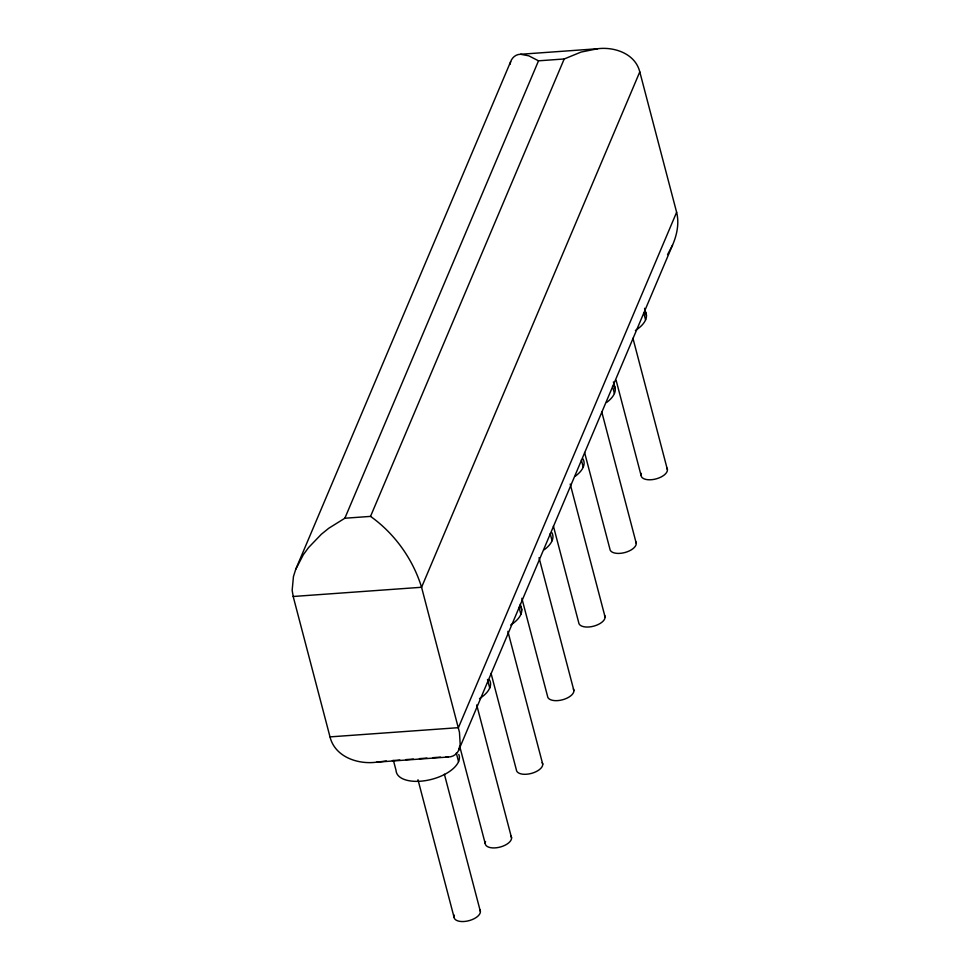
<?xml version="1.0" encoding="UTF-8"?>
<svg xmlns="http://www.w3.org/2000/svg" width="970" height="970" viewBox="0 0 970 970"><rect width="100%" height="100%" fill="white"/><g stroke="black" fill="none" stroke-linecap="round" stroke-linejoin="round"><path stroke-width="1.45" d="M510.074 64.287C510.608 58.927 515.034 54.223 520.575 54.271L597.617 48.742C614.519 46.584 635.289 53.689 639.788 71.877L676.623 212.272C679.388 223.33 676.963 234.958 672.501 245.228L458.628 750.38C456.846 754.514 452.529 757.073 448.067 757.024L376.796 762.141C358.16 764.76 334.917 757.049 330.006 736.885L293.183 596.489L292.164 590.257L293.449 576.556L295.729 569.317L510.644 61.692M458.628 750.38L460.192 744.342L459.465 732.326L421.574 587.274C412.88 559.059 394.608 533.512 370.528 516.392L344.847 518.235L328.794 528.238L321.409 534.203L308.581 547.541L303.355 554.682L295.729 569.317M344.847 518.235L538.52 60.819L564.2 58.976L581.078 52.065L597.617 48.742M370.528 516.392L564.2 58.976M639.788 71.877L421.574 587.274L293.183 596.489M676.623 212.272L458.41 727.67L330.006 736.885M672.501 245.228L667.53 254.637M376.796 762.141L386.339 761.013M392.353 760.577L399.858 760.043M405.872 759.607L413.39 759.073M419.404 758.637L426.921 758.091M432.935 757.667L440.453 757.121M445.994 756.879L448.067 757.024M520.575 54.271L528.808 55.823L538.52 60.819M644.577 308.302L646.444 315.432M643.716 312.728L645.584 319.858M632.949 338.287L667.433 469.722M616.132 380.325L641.037 475.251M613.404 381.938L615.271 389.055M612.543 386.363L614.41 393.48M601.776 411.911L636.259 543.346M584.583 452.493L609.863 548.887A13.531 6.669 -14.7 0 0 625.141 552.463A13.531 6.669 -14.7 0 0 635.714 541.696M581.37 459.986L583.237 467.116M570.214 484.078L605.086 616.981M553.409 526.128L578.69 622.51A13.531 6.669 -14.7 0 0 593.967 626.087A13.531 6.669 -14.7 0 0 604.54 615.319M550.196 533.621L552.063 540.739M539.041 557.714L573.913 690.604M521.848 598.284L547.516 696.133A13.531 6.669 -14.7 0 0 562.794 699.71A13.531 6.669 -14.7 0 0 573.367 688.955M520.259 604.237L521.751 609.936M519.023 607.244L520.89 614.362M507.868 631.337L542.739 764.227M491.062 673.374L516.343 769.768A13.531 6.669 -14.7 0 0 531.621 773.345A13.531 6.669 -14.7 0 0 542.194 762.578M487.486 679.449L489.729 687.997M476.707 704.96L511.566 837.862M459.889 747.009L485.17 843.391M456.312 753.072L458.555 761.62M444.381 774.205L480.392 911.485M417.985 779.747L453.996 917.014M393.444 760.504L396.063 770.471A32.483 15.993 -14.7 0 0 431.359 779.419A32.483 15.993 -14.7 0 0 458.774 754.478M666.887 468.061A13.531 6.669 -14.7 0 1 654.592 479.253A13.531 6.669 -14.7 0 1 641.388 473.408M645.147 311.455A32.483 15.993 -14.7 0 1 635.374 330.503M511.02 836.201A13.531 6.669 -14.7 0 1 498.725 847.392A13.531 6.669 -14.7 0 1 485.533 841.548M479.847 909.836A13.531 6.669 -14.7 0 1 467.552 921.015A13.531 6.669 -14.7 0 1 454.36 915.171M520.453 605.971A32.483 15.993 -14.7 0 1 510.681 625.007M489.28 679.594A32.483 15.993 -14.7 0 1 479.507 698.63M613.974 385.078A32.483 15.993 -14.7 0 1 606.602 402.477M582.8 458.713A32.483 15.993 -14.7 0 1 575.428 476.1M551.627 532.336A32.483 15.993 -14.7 0 1 544.255 549.735"/></g></svg>
